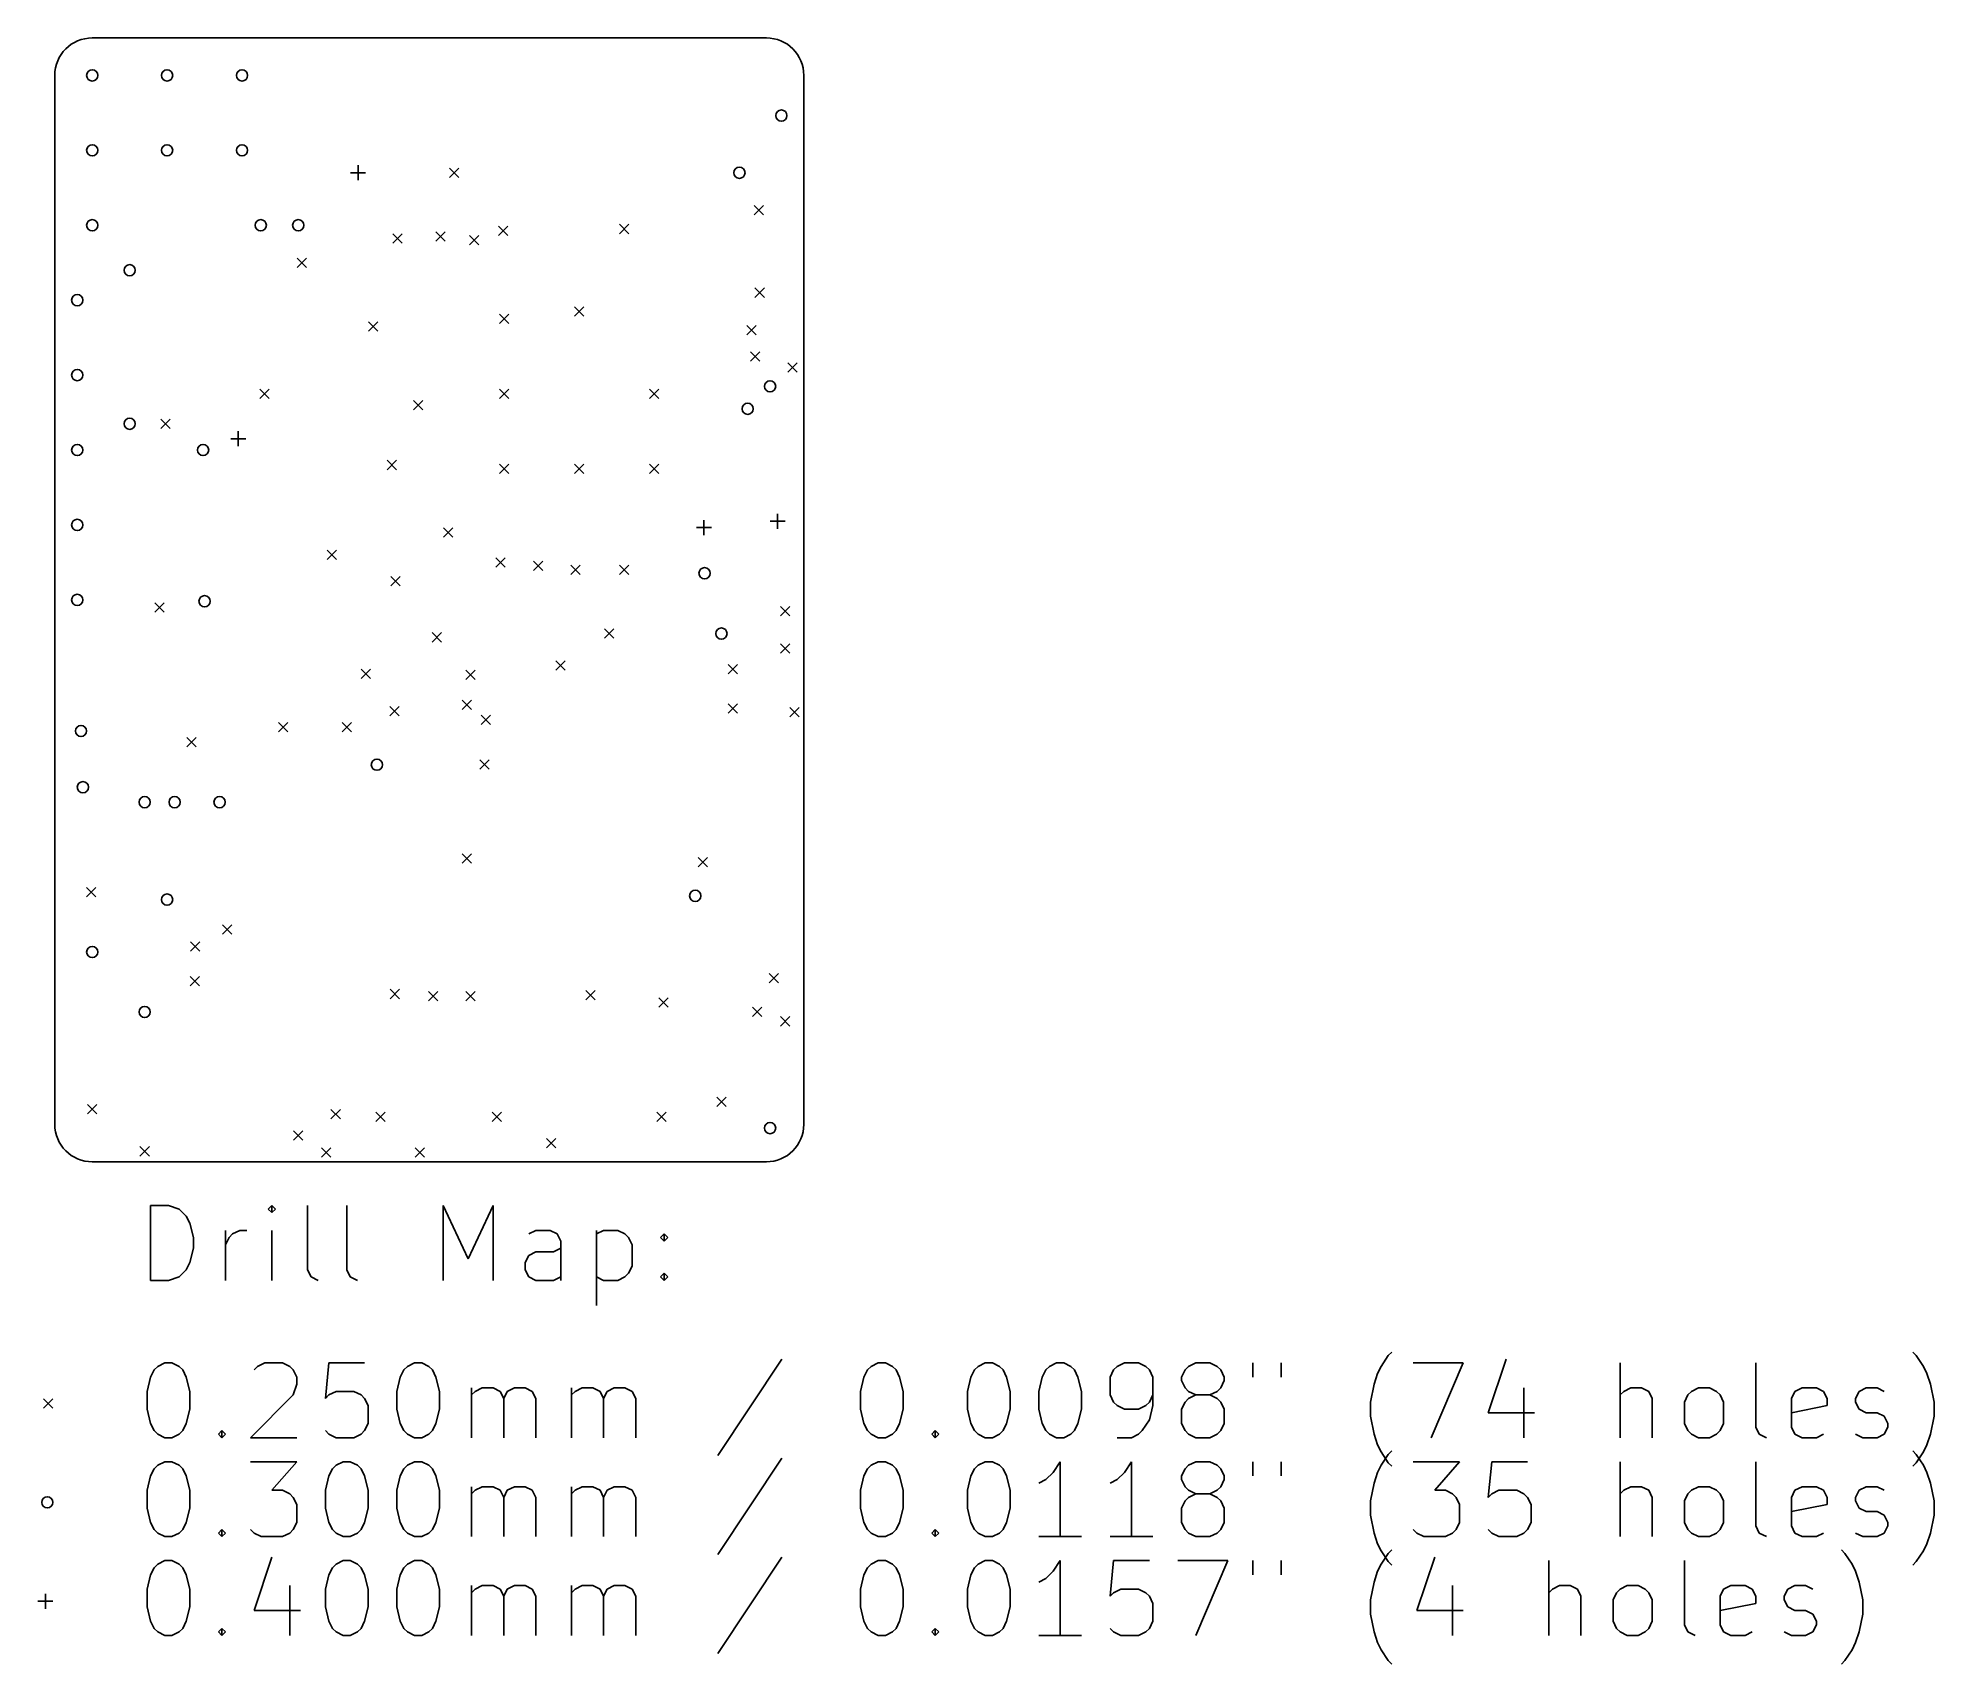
# Model space of a CAD drawing. Extents: x 179.5 to 230.2, y -93.4 to -50.
import ezdxf

# ---------------------------------------------------------------- set-up
doc = ezdxf.new("R2010")
doc.units = 0
doc.layers.add('BLACK', color=7, linetype='CONTINUOUS')

msp = doc.modelspace()

# ---------------------------------------------------------------- linework, layer by layer
at = {"layer": 'BLACK', "linetype": 'CONTINUOUS'}
for p, q in [((199, -50), (181, -50)), ((180, -51), (180, -79)), ((200, -79), (200, -51)), ((187.9, -53.6), (188.3, -53.6)), ((188.1, -53.4), (188.1, -53.8)), ((190.535, -53.475), (190.785, -53.725)), ((190.785, -53.475), (190.535, -53.725)), ((198.675, -54.475), (198.925, -54.725)), ((198.925, -54.475), (198.675, -54.725)), ((190.175, -55.175), (190.425, -55.425)), ((190.425, -55.175), (190.175, -55.425)), ((191.849992, -55.02267), (192.099992, -55.27267)), ((192.099992, -55.02267), (191.849992, -55.27267)), ((195.075, -54.975), (195.325, -55.225)), ((195.325, -54.975), (195.075, -55.225)), ((189.025, -55.225), (189.275, -55.475)), ((189.275, -55.225), (189.025, -55.475)), ((191.075, -55.275), (191.325, -55.525)), ((191.325, -55.275), (191.075, -55.525)), ((186.475, -55.875), (186.725, -56.125)), ((186.725, -55.875), (186.475, -56.125)), ((198.695, -56.675), (198.945, -56.925)), ((198.945, -56.675), (198.695, -56.925)), ((193.875, -57.175), (194.125, -57.425)), ((194.125, -57.175), (193.875, -57.425)), ((188.375, -57.575), (188.625, -57.825)), ((188.625, -57.575), (188.375, -57.825)), ((191.875, -57.375), (192.125, -57.625)), ((192.125, -57.375), (191.875, -57.625)), ((198.475, -57.675), (198.725, -57.925)), ((198.725, -57.675), (198.475, -57.925)), ((198.575, -58.375), (198.825, -58.625)), ((198.825, -58.375), (198.575, -58.625)), ((199.575, -58.675), (199.825, -58.925)), ((199.825, -58.675), (199.575, -58.925)), ((185.475, -59.375), (185.725, -59.625)), ((185.725, -59.375), (185.475, -59.625)), ((189.575, -59.675), (189.825, -59.925)), ((189.825, -59.675), (189.575, -59.925)), ((191.875, -59.375), (192.125, -59.625)), ((192.125, -59.375), (191.875, -59.625)), ((195.875, -59.375), (196.125, -59.625)), ((196.125, -59.375), (195.875, -59.625)), ((182.835, -60.175), (183.085, -60.425)), ((183.085, -60.175), (182.835, -60.425)), ((184.7, -60.7), (185.1, -60.7)), ((184.9, -60.5), (184.9, -60.9)), ((188.875, -61.275), (189.125, -61.525)), ((189.125, -61.275), (188.875, -61.525)), ((191.875, -61.375), (192.125, -61.625)), ((192.125, -61.375), (191.875, -61.625)), ((193.875, -61.375), (194.125, -61.625)), ((194.125, -61.375), (193.875, -61.625)), ((195.875, -61.375), (196.125, -61.625)), ((196.125, -61.375), (195.875, -61.625)), ((199.3, -62.7), (199.3, -63.1)), ((190.375, -63.075), (190.625, -63.325)), ((190.625, -63.075), (190.375, -63.325)), ((197.131041, -63.068959), (197.531041, -63.068959)), ((197.331041, -62.868959), (197.331041, -63.268959)), ((199.1, -62.9), (199.5, -62.9)), ((187.275, -63.675), (187.525, -63.925)), ((187.525, -63.675), (187.275, -63.925)), ((191.775, -63.875), (192.025, -64.125)), ((192.025, -63.875), (191.775, -64.125)), ((192.781587, -63.968413), (193.031587, -64.218413)), ((193.031587, -63.968413), (192.781587, -64.218413)), ((193.775, -64.075), (194.025, -64.325)), ((194.025, -64.075), (193.775, -64.325)), ((195.075, -64.075), (195.325, -64.325)), ((195.325, -64.075), (195.075, -64.325)), ((188.975, -64.375), (189.225, -64.625)), ((189.225, -64.375), (188.975, -64.625)), ((182.675, -65.075), (182.925, -65.325)), ((182.925, -65.075), (182.675, -65.325)), ((199.375, -65.175), (199.625, -65.425)), ((199.625, -65.175), (199.375, -65.425)), ((194.675, -65.775), (194.925, -66.025)), ((194.925, -65.775), (194.675, -66.025)), ((190.075, -65.875), (190.325, -66.125)), ((190.325, -65.875), (190.075, -66.125)), ((199.375, -66.175), (199.625, -66.425)), ((199.625, -66.175), (199.375, -66.425)), ((193.376316, -66.625), (193.626316, -66.875)), ((193.626316, -66.625), (193.376316, -66.875)), ((197.975, -66.725), (198.225, -66.975)), ((198.225, -66.725), (197.975, -66.975)), ((188.176409, -66.851409), (188.426409, -67.101409)), ((188.426409, -66.851409), (188.176409, -67.101409)), ((190.975, -66.875), (191.225, -67.125)), ((191.225, -66.875), (190.975, -67.125)), ((190.875, -67.675), (191.125, -67.925)), ((191.125, -67.675), (190.875, -67.925)), ((197.975, -67.775), (198.225, -68.025)), ((198.225, -67.775), (197.975, -68.025)), ((185.975, -68.275), (186.225, -68.525)), ((186.225, -68.275), (185.975, -68.525)), ((187.675, -68.275), (187.925, -68.525)), ((187.925, -68.275), (187.675, -68.525)), ((188.942678, -67.842678), (189.192678, -68.092678)), ((189.192678, -67.842678), (188.942678, -68.092678)), ((191.382567, -68.081053), (191.632567, -68.331053)), ((191.632567, -68.081053), (191.382567, -68.331053)), ((199.625, -67.875), (199.875, -68.125)), ((199.875, -67.875), (199.625, -68.125)), ((183.525, -68.675), (183.775, -68.925)), ((183.775, -68.675), (183.525, -68.925)), ((191.35, -69.27276), (191.6, -69.52276)), ((191.6, -69.27276), (191.35, -69.52276)), ((190.875, -71.775), (191.125, -72.025)), ((191.125, -71.775), (190.875, -72.025)), ((197.175, -71.875), (197.425, -72.125)), ((197.425, -71.875), (197.175, -72.125)), ((180.85, -72.675), (181.1, -72.925)), ((181.1, -72.675), (180.85, -72.925)), ((184.475, -73.675), (184.725, -73.925)), ((184.725, -73.675), (184.475, -73.925)), ((183.625, -74.125), (183.875, -74.375)), ((183.875, -74.125), (183.625, -74.375)), ((183.615793, -75.052619), (183.865793, -75.302619)), ((183.865793, -75.052619), (183.615793, -75.302619)), ((188.954841, -75.395159), (189.204841, -75.645159)), ((189.204841, -75.395159), (188.954841, -75.645159)), ((194.175, -75.425), (194.425, -75.675)), ((194.425, -75.425), (194.175, -75.675)), ((199.075, -74.975), (199.325, -75.225)), ((199.325, -74.975), (199.075, -75.225)), ((189.976511, -75.450826), (190.226511, -75.700826)), ((190.226511, -75.450826), (189.976511, -75.700826)), ((190.974724, -75.450719), (191.224724, -75.700719)), ((191.224724, -75.450719), (190.974724, -75.700719)), ((196.125, -75.625), (196.375, -75.875)), ((196.375, -75.625), (196.125, -75.875)), ((198.625, -75.875), (198.875, -76.125)), ((198.875, -75.875), (198.625, -76.125)), ((199.375, -76.125), (199.625, -76.375)), ((199.625, -76.125), (199.375, -76.375)), ((197.675, -78.275), (197.925, -78.525)), ((197.925, -78.275), (197.675, -78.525)), ((180.875, -78.472151), (181.125, -78.722151)), ((181.125, -78.472151), (180.875, -78.722151)), ((187.375, -78.600002), (187.625, -78.850002)), ((187.625, -78.600002), (187.375, -78.850002)), ((188.575, -78.675), (188.825, -78.925)), ((188.825, -78.675), (188.575, -78.925)), ((191.675, -78.675), (191.925, -78.925)), ((191.925, -78.675), (191.675, -78.925)), ((196.075, -78.675), (196.325, -78.925)), ((196.325, -78.675), (196.075, -78.925)), ((186.375, -79.175), (186.625, -79.425)), ((186.625, -79.175), (186.375, -79.425)), ((193.125, -79.375), (193.375, -79.625)), ((193.375, -79.375), (193.125, -79.625)), ((182.275, -79.595108), (182.525, -79.845108)), ((182.525, -79.595108), (182.275, -79.845108)), ((187.125, -79.625), (187.375, -79.875)), ((187.375, -79.625), (187.125, -79.875)), ((189.625, -79.625), (189.875, -79.875)), ((189.875, -79.625), (189.625, -79.875)), ((181, -80), (199, -80)), ((182.557768, -83.164838), (182.557768, -81.164838)), ((182.557768, -81.164838), (183.033958, -81.164838)), ((183.033958, -81.164838), (183.319673, -81.260076)), ((183.319673, -81.260076), (183.510149, -81.450552)), ((183.510149, -81.450552), (183.605387, -81.641028)), ((185.795863, -81.164838), (185.700625, -81.260076)), ((185.700625, -81.260076), (185.795863, -81.355314)), ((185.891101, -81.260076), (185.795863, -81.164838)), ((185.795863, -81.164838), (185.795863, -81.355314)), ((185.795863, -81.355314), (185.891101, -81.260076)), ((186.748244, -82.879123), (186.748244, -81.164838)), ((187.795863, -82.879123), (187.795863, -81.164838)), ((190.367292, -83.164838), (190.367292, -81.164838)), ((190.367292, -81.164838), (191.033959, -82.593409)), ((191.033959, -82.593409), (191.700625, -81.164838)), ((191.700625, -81.164838), (191.700625, -83.164838)), ((183.605387, -81.641028), (183.700625, -82.02198)), ((184.557768, -83.164838), (184.557768, -81.831504)), ((184.653006, -82.02198), (184.748244, -81.926742)), ((184.748244, -81.926742), (184.93872, -81.831504)), ((184.93872, -81.831504), (185.129197, -81.831504)), ((185.795863, -83.164838), (185.795863, -81.831504)), ((192.843482, -81.831504), (192.653006, -81.926742)), ((193.224435, -81.831504), (192.843482, -81.831504)), ((193.414911, -81.926742), (193.224435, -81.831504)), ((193.510149, -82.117219), (193.414911, -81.926742)), ((194.46253, -81.831504), (194.46253, -83.831504)), ((194.46253, -81.926742), (194.653006, -81.831504)), ((194.653006, -81.831504), (195.033959, -81.831504)), ((195.033959, -81.831504), (195.224435, -81.926742)), ((195.224435, -81.926742), (195.319673, -82.02198)), ((196.176816, -82.02198), (196.272054, -81.926742)), ((196.272054, -81.926742), (196.367292, -82.02198)), ((196.272054, -81.926742), (196.272054, -82.117219)), ((183.700625, -82.307695), (183.605387, -82.688647)), ((183.700625, -82.02198), (183.700625, -82.307695)), ((184.557768, -82.212457), (184.653006, -82.02198)), ((192.557768, -82.688647), (192.653006, -82.498171)), ((192.653006, -82.498171), (192.843482, -82.402933)), ((192.843482, -82.402933), (193.319673, -82.402933)), ((193.319673, -82.402933), (193.510149, -82.307695)), ((193.510149, -83.164838), (193.510149, -82.117219)), ((195.319673, -82.02198), (195.414911, -82.212457)), ((195.414911, -82.212457), (195.414911, -82.783885)), ((196.272054, -82.117219), (196.176816, -82.02198)), ((196.367292, -82.02198), (196.272054, -82.117219)), ((183.510149, -82.879123), (183.319673, -83.0696)), ((183.605387, -82.688647), (183.510149, -82.879123)), ((186.843482, -83.0696), (186.748244, -82.879123)), ((187.891101, -83.0696), (187.795863, -82.879123)), ((192.557768, -82.879123), (192.557768, -82.688647)), ((192.653006, -83.0696), (192.557768, -82.879123)), ((195.319673, -82.974361), (195.224435, -83.0696)), ((195.414911, -82.783885), (195.319673, -82.974361)), ((196.176816, -83.0696), (196.272054, -82.974361)), ((196.272054, -82.974361), (196.367292, -83.0696)), ((196.272054, -82.974361), (196.272054, -83.164838)), ((183.033958, -83.164838), (182.557768, -83.164838)), ((183.319673, -83.0696), (183.033958, -83.164838)), ((187.033958, -83.164838), (186.843482, -83.0696)), ((188.081577, -83.164838), (187.891101, -83.0696)), ((192.843482, -83.164838), (192.653006, -83.0696)), ((193.319673, -83.164838), (192.843482, -83.164838)), ((193.510149, -83.0696), (193.319673, -83.164838)), ((194.653006, -83.164838), (194.46253, -83.0696)), ((195.033959, -83.164838), (194.653006, -83.164838)), ((195.224435, -83.0696), (195.033959, -83.164838)), ((196.272054, -83.164838), (196.176816, -83.0696)), ((196.367292, -83.0696), (196.272054, -83.164838)), ((182.557768, -85.74579), (182.653006, -85.555314)), ((182.653006, -85.555314), (182.748244, -85.460076)), ((182.748244, -85.460076), (182.93872, -85.364838)), ((182.93872, -85.364838), (183.129197, -85.364838)), ((183.129197, -85.364838), (183.319673, -85.460076)), ((183.319673, -85.460076), (183.414911, -85.555314)), ((183.414911, -85.555314), (183.510149, -85.74579)), ((185.319673, -85.555314), (185.414911, -85.460076)), ((185.414911, -85.460076), (185.605387, -85.364838)), ((185.605387, -85.364838), (186.081578, -85.364838)), ((186.081578, -85.364838), (186.272054, -85.460076)), ((186.272054, -85.460076), (186.367292, -85.555314)), ((186.367292, -85.555314), (186.46253, -85.74579)), ((187.319673, -85.364838), (187.224435, -86.317219)), ((188.272054, -85.364838), (187.319673, -85.364838)), ((189.224435, -85.74579), (189.319673, -85.555314)), ((189.319673, -85.555314), (189.414911, -85.460076)), ((189.414911, -85.460076), (189.605387, -85.364838)), ((189.605387, -85.364838), (189.795864, -85.364838)), ((189.795864, -85.364838), (189.98634, -85.460076)), ((189.98634, -85.460076), (190.081578, -85.555314)), ((190.081578, -85.555314), (190.176816, -85.74579)), ((199.414912, -85.2696), (197.700627, -87.841028)), ((201.605389, -85.74579), (201.700627, -85.555314)), ((201.700627, -85.555314), (201.795865, -85.460076)), ((201.795865, -85.460076), (201.986341, -85.364838)), ((201.986341, -85.364838), (202.176818, -85.364838)), ((202.176818, -85.364838), (202.367294, -85.460076)), ((202.367294, -85.460076), (202.462532, -85.555314)), ((202.462532, -85.555314), (202.55777, -85.74579)), ((204.462532, -85.74579), (204.55777, -85.555314)), ((204.55777, -85.555314), (204.653008, -85.460076)), ((204.653008, -85.460076), (204.843484, -85.364838)), ((204.843484, -85.364838), (205.033961, -85.364838)), ((205.033961, -85.364838), (205.224437, -85.460076)), ((205.224437, -85.460076), (205.319675, -85.555314)), ((205.319675, -85.555314), (205.414913, -85.74579)), ((206.367294, -85.74579), (206.462532, -85.555314)), ((206.462532, -85.555314), (206.55777, -85.460076)), ((206.55777, -85.460076), (206.748246, -85.364838)), ((206.748246, -85.364838), (206.938723, -85.364838)), ((206.938723, -85.364838), (207.129199, -85.460076)), ((207.129199, -85.460076), (207.224437, -85.555314)), ((207.224437, -85.555314), (207.319675, -85.74579)), ((208.272056, -85.555314), (208.176818, -85.74579)), ((208.367294, -85.460076), (208.272056, -85.555314)), ((208.55777, -85.364838), (208.367294, -85.460076)), ((208.938723, -85.364838), (208.55777, -85.364838)), ((209.129199, -85.460076), (208.938723, -85.364838)), ((209.224437, -85.555314), (209.129199, -85.460076)), ((209.319675, -85.74579), (209.224437, -85.555314)), ((210.08158, -85.74579), (210.176818, -85.555314)), ((210.176818, -85.555314), (210.272056, -85.460076)), ((210.272056, -85.460076), (210.462532, -85.364838)), ((210.462532, -85.364838), (210.843485, -85.364838)), ((210.843485, -85.364838), (211.033961, -85.460076)), ((211.033961, -85.460076), (211.129199, -85.555314)), ((211.129199, -85.555314), (211.224437, -85.74579)), ((211.986342, -85.364838), (211.986342, -85.74579)), ((212.748247, -85.364838), (212.748247, -85.74579)), ((215.319676, -85.650552), (215.414914, -85.460076)), ((215.414914, -85.460076), (215.60539, -85.174361)), ((215.60539, -85.174361), (215.700629, -85.079123)), ((216.272057, -85.364838), (217.60539, -85.364838)), ((217.60539, -85.364838), (216.748247, -87.364838)), ((218.748247, -85.2696), (218.272057, -86.698171)), ((221.795867, -87.364838), (221.795867, -85.364838)), ((225.414915, -87.079123), (225.414915, -85.364838)), ((229.70063, -85.174361), (229.605392, -85.079123)), ((229.891106, -85.460076), (229.70063, -85.174361)), ((229.986344, -85.650552), (229.891106, -85.460076)), ((182.46253, -86.126742), (182.557768, -85.74579)), ((183.510149, -85.74579), (183.605387, -86.126742)), ((186.46253, -85.936266), (186.367292, -86.22198)), ((186.46253, -85.74579), (186.46253, -85.936266)), ((189.129197, -86.126742), (189.224435, -85.74579)), ((190.176816, -85.74579), (190.272054, -86.126742)), ((191.129197, -87.364838), (191.129197, -86.031504)), ((191.224435, -86.126742), (191.414911, -86.031504)), ((191.414911, -86.031504), (191.700626, -86.031504)), ((191.700626, -86.031504), (191.891102, -86.126742)), ((192.081578, -86.126742), (192.272054, -86.031504)), ((192.272054, -86.031504), (192.557768, -86.031504)), ((192.557768, -86.031504), (192.748245, -86.126742)), ((193.795864, -87.364838), (193.795864, -86.031504)), ((193.891102, -86.126742), (194.081578, -86.031504)), ((194.081578, -86.031504), (194.367293, -86.031504)), ((194.367293, -86.031504), (194.557769, -86.126742)), ((194.748245, -86.126742), (194.938721, -86.031504)), ((194.938721, -86.031504), (195.224435, -86.031504)), ((195.224435, -86.031504), (195.414912, -86.126742)), ((201.510151, -86.126742), (201.605389, -85.74579)), ((202.55777, -85.74579), (202.653008, -86.126742)), ((204.367294, -86.126742), (204.462532, -85.74579)), ((205.414913, -85.74579), (205.510151, -86.126742)), ((206.272056, -86.126742), (206.367294, -85.74579)), ((207.319675, -85.74579), (207.414913, -86.126742)), ((208.176818, -85.74579), (208.176818, -86.22198)), ((209.319675, -86.507695), (209.319675, -85.74579)), ((210.08158, -85.841028), (210.08158, -85.74579)), ((210.176818, -86.031504), (210.08158, -85.841028)), ((210.272056, -86.126742), (210.176818, -86.031504)), ((211.129199, -86.031504), (211.033961, -86.126742)), ((211.224437, -85.841028), (211.129199, -86.031504)), ((211.224437, -85.74579), (211.224437, -85.841028)), ((215.1292, -86.412457), (215.224438, -85.936266)), ((215.224438, -85.936266), (215.319676, -85.650552)), ((219.224438, -86.031504), (219.224438, -87.364838)), ((222.081581, -86.031504), (221.891105, -86.126742)), ((222.367296, -86.031504), (222.081581, -86.031504)), ((222.557772, -86.126742), (222.367296, -86.031504)), ((223.700629, -86.126742), (223.891105, -86.031504)), ((223.891105, -86.031504), (224.17682, -86.031504)), ((224.17682, -86.031504), (224.367296, -86.126742)), ((226.462534, -86.126742), (226.65301, -86.031504)), ((226.65301, -86.031504), (227.033963, -86.031504)), ((227.033963, -86.031504), (227.224439, -86.126742)), ((228.17682, -86.126742), (228.367296, -86.031504)), ((228.367296, -86.031504), (228.65301, -86.031504)), ((228.65301, -86.031504), (228.843487, -86.126742)), ((230.081582, -85.936266), (229.986344, -85.650552)), ((230.17682, -86.412457), (230.081582, -85.936266)), ((179.7, -86.325), (179.95, -86.575)), ((179.95, -86.325), (179.7, -86.575)), ((182.46253, -86.602933), (182.46253, -86.126742)), ((183.605387, -86.126742), (183.605387, -86.602933)), ((186.367292, -86.22198), (185.224435, -87.364838)), ((187.224435, -86.317219), (187.319673, -86.22198)), ((187.319673, -86.22198), (187.510149, -86.126742)), ((187.510149, -86.126742), (187.98634, -86.126742)), ((187.98634, -86.126742), (188.176816, -86.22198)), ((188.176816, -86.22198), (188.272054, -86.317219)), ((188.272054, -86.317219), (188.367292, -86.507695)), ((188.367292, -86.507695), (188.367292, -86.983885)), ((189.129197, -86.602933), (189.129197, -86.126742)), ((190.272054, -86.126742), (190.272054, -86.602933)), ((191.129197, -86.22198), (191.224435, -86.126742)), ((191.891102, -86.126742), (191.98634, -86.317219)), ((191.98634, -86.317219), (192.081578, -86.126742)), ((191.98634, -86.317219), (191.98634, -87.364838)), ((192.748245, -86.126742), (192.843483, -86.317219)), ((192.843483, -86.317219), (192.843483, -87.364838)), ((193.795864, -86.22198), (193.891102, -86.126742)), ((194.557769, -86.126742), (194.653007, -86.317219)), ((194.653007, -86.317219), (194.748245, -86.126742)), ((194.653007, -86.317219), (194.653007, -87.364838)), ((195.414912, -86.126742), (195.51015, -86.317219)), ((195.51015, -86.317219), (195.51015, -87.364838)), ((201.510151, -86.602933), (201.510151, -86.126742)), ((202.653008, -86.126742), (202.653008, -86.602933)), ((204.367294, -86.602933), (204.367294, -86.126742)), ((205.510151, -86.126742), (205.510151, -86.602933)), ((206.272056, -86.602933), (206.272056, -86.126742)), ((207.414913, -86.126742), (207.414913, -86.602933)), ((208.176818, -86.22198), (208.272056, -86.412457)), ((208.272056, -86.412457), (208.367294, -86.507695)), ((208.367294, -86.507695), (208.55777, -86.602933)), ((208.938723, -86.602933), (209.129199, -86.507695)), ((209.129199, -86.507695), (209.224437, -86.412457)), ((209.224437, -86.412457), (209.319675, -86.22198)), ((209.224437, -86.888647), (209.319675, -86.507695)), ((210.176818, -86.412457), (210.08158, -86.602933)), ((210.272056, -86.317219), (210.176818, -86.412457)), ((210.462532, -86.22198), (210.272056, -86.126742)), ((210.462532, -86.22198), (210.272056, -86.317219)), ((210.843485, -86.22198), (210.462532, -86.22198)), ((211.033961, -86.126742), (210.843485, -86.22198)), ((211.033961, -86.317219), (210.843485, -86.22198)), ((211.129199, -86.412457), (211.033961, -86.317219)), ((211.224437, -86.602933), (211.129199, -86.412457)), ((215.1292, -86.793409), (215.1292, -86.412457)), ((221.891105, -86.126742), (221.795867, -86.22198)), ((222.65301, -86.317219), (222.557772, -86.126742)), ((222.65301, -87.364838), (222.65301, -86.317219)), ((223.510153, -86.412457), (223.605391, -86.22198)), ((223.510153, -86.983885), (223.510153, -86.412457)), ((223.605391, -86.22198), (223.700629, -86.126742)), ((224.367296, -86.126742), (224.462534, -86.22198)), ((224.462534, -86.22198), (224.557772, -86.412457)), ((224.557772, -86.412457), (224.557772, -86.983885)), ((226.367296, -86.317219), (226.462534, -86.126742)), ((226.367296, -87.079123), (226.367296, -86.317219)), ((227.319677, -86.507695), (226.367296, -86.698171)), ((227.224439, -86.126742), (227.319677, -86.317219)), ((227.319677, -86.317219), (227.319677, -86.507695)), ((228.081582, -86.317219), (228.17682, -86.126742)), ((228.081582, -86.412457), (228.081582, -86.317219)), ((228.17682, -86.602933), (228.081582, -86.412457)), ((230.17682, -86.793409), (230.17682, -86.412457)), ((182.557768, -86.983885), (182.46253, -86.602933)), ((182.653006, -87.174361), (182.557768, -86.983885)), ((183.510149, -86.983885), (183.414911, -87.174361)), ((183.605387, -86.602933), (183.510149, -86.983885)), ((188.367292, -86.983885), (188.272054, -87.174361)), ((189.224435, -86.983885), (189.129197, -86.602933)), ((189.319673, -87.174361), (189.224435, -86.983885)), ((190.176816, -86.983885), (190.081578, -87.174361)), ((190.272054, -86.602933), (190.176816, -86.983885)), ((201.605389, -86.983885), (201.510151, -86.602933)), ((201.700627, -87.174361), (201.605389, -86.983885)), ((202.55777, -86.983885), (202.462532, -87.174361)), ((202.653008, -86.602933), (202.55777, -86.983885)), ((204.462532, -86.983885), (204.367294, -86.602933)), ((204.55777, -87.174361), (204.462532, -86.983885)), ((205.414913, -86.983885), (205.319675, -87.174361)), ((205.510151, -86.602933), (205.414913, -86.983885)), ((206.367294, -86.983885), (206.272056, -86.602933)), ((206.462532, -87.174361), (206.367294, -86.983885)), ((207.319675, -86.983885), (207.224437, -87.174361)), ((207.414913, -86.602933), (207.319675, -86.983885)), ((208.55777, -86.602933), (208.938723, -86.602933)), ((209.033961, -87.174361), (209.224437, -86.888647)), ((210.08158, -86.602933), (210.08158, -86.983885)), ((210.08158, -86.983885), (210.176818, -87.174361)), ((211.129199, -87.174361), (211.224437, -86.983885)), ((211.224437, -86.983885), (211.224437, -86.602933)), ((215.224438, -87.2696), (215.1292, -86.793409)), ((218.272057, -86.698171), (219.510152, -86.698171)), ((223.605391, -87.174361), (223.510153, -86.983885)), ((224.557772, -86.983885), (224.462534, -87.174361)), ((228.367296, -86.698171), (228.17682, -86.602933)), ((228.65301, -86.698171), (228.367296, -86.698171)), ((228.843487, -86.793409), (228.65301, -86.698171)), ((228.938725, -86.983885), (228.843487, -86.793409)), ((228.938725, -87.079123), (228.938725, -86.983885)), ((230.081582, -87.2696), (230.17682, -86.793409)), ((182.748244, -87.2696), (182.653006, -87.174361)), ((182.93872, -87.364838), (182.748244, -87.2696)), ((183.129197, -87.364838), (182.93872, -87.364838)), ((183.319673, -87.2696), (183.129197, -87.364838)), ((183.414911, -87.174361), (183.319673, -87.2696)), ((184.367292, -87.2696), (184.46253, -87.174361)), ((184.46253, -87.364838), (184.367292, -87.2696)), ((184.46253, -87.174361), (184.557768, -87.2696)), ((184.46253, -87.174361), (184.46253, -87.364838)), ((184.557768, -87.2696), (184.46253, -87.364838)), ((185.224435, -87.364838), (186.46253, -87.364838)), ((187.319673, -87.2696), (187.224435, -87.174361)), ((187.510149, -87.364838), (187.319673, -87.2696)), ((187.98634, -87.364838), (187.510149, -87.364838)), ((188.176816, -87.2696), (187.98634, -87.364838)), ((188.272054, -87.174361), (188.176816, -87.2696)), ((189.414911, -87.2696), (189.319673, -87.174361)), ((189.605387, -87.364838), (189.414911, -87.2696)), ((189.795864, -87.364838), (189.605387, -87.364838)), ((189.98634, -87.2696), (189.795864, -87.364838)), ((190.081578, -87.174361), (189.98634, -87.2696)), ((201.795865, -87.2696), (201.700627, -87.174361)), ((201.986341, -87.364838), (201.795865, -87.2696)), ((202.176818, -87.364838), (201.986341, -87.364838)), ((202.367294, -87.2696), (202.176818, -87.364838)), ((202.462532, -87.174361), (202.367294, -87.2696)), ((203.414913, -87.2696), (203.510151, -87.174361)), ((203.510151, -87.364838), (203.414913, -87.2696)), ((203.510151, -87.174361), (203.605389, -87.2696)), ((203.510151, -87.174361), (203.510151, -87.364838)), ((203.605389, -87.2696), (203.510151, -87.364838)), ((204.653008, -87.2696), (204.55777, -87.174361)), ((204.843484, -87.364838), (204.653008, -87.2696)), ((205.033961, -87.364838), (204.843484, -87.364838)), ((205.224437, -87.2696), (205.033961, -87.364838)), ((205.319675, -87.174361), (205.224437, -87.2696)), ((206.55777, -87.2696), (206.462532, -87.174361)), ((206.748246, -87.364838), (206.55777, -87.2696)), ((206.938723, -87.364838), (206.748246, -87.364838)), ((207.129199, -87.2696), (206.938723, -87.364838)), ((207.224437, -87.174361), (207.129199, -87.2696)), ((208.367294, -87.364838), (208.748246, -87.364838)), ((208.748246, -87.364838), (208.938723, -87.2696)), ((208.938723, -87.2696), (209.033961, -87.174361)), ((210.176818, -87.174361), (210.272056, -87.2696)), ((210.272056, -87.2696), (210.462532, -87.364838)), ((210.462532, -87.364838), (210.843485, -87.364838)), ((210.843485, -87.364838), (211.033961, -87.2696)), ((211.033961, -87.2696), (211.129199, -87.174361)), ((215.319676, -87.555314), (215.224438, -87.2696)), ((215.414914, -87.74579), (215.319676, -87.555314)), ((223.700629, -87.2696), (223.605391, -87.174361)), ((223.891105, -87.364838), (223.700629, -87.2696)), ((224.17682, -87.364838), (223.891105, -87.364838)), ((224.367296, -87.2696), (224.17682, -87.364838)), ((224.462534, -87.174361), (224.367296, -87.2696)), ((225.510153, -87.2696), (225.414915, -87.079123)), ((225.700629, -87.364838), (225.510153, -87.2696)), ((226.462534, -87.2696), (226.367296, -87.079123)), ((226.65301, -87.364838), (226.462534, -87.2696)), ((227.033963, -87.364838), (226.65301, -87.364838)), ((227.224439, -87.2696), (227.033963, -87.364838)), ((228.081582, -87.2696), (228.272058, -87.364838)), ((228.272058, -87.364838), (228.65301, -87.364838)), ((228.65301, -87.364838), (228.843487, -87.2696)), ((228.843487, -87.2696), (228.938725, -87.079123)), ((229.891106, -87.74579), (229.986344, -87.555314)), ((229.986344, -87.555314), (230.081582, -87.2696)), ((182.748244, -88.100076), (182.93872, -88.004838)), ((182.93872, -88.004838), (183.129197, -88.004838)), ((183.129197, -88.004838), (183.319673, -88.100076)), ((185.224435, -88.004838), (186.46253, -88.004838)), ((186.46253, -88.004838), (185.795863, -88.766742)), ((187.510149, -88.100076), (187.700625, -88.004838)), ((187.700625, -88.004838), (187.891102, -88.004838)), ((187.891102, -88.004838), (188.081578, -88.100076)), ((189.414911, -88.100076), (189.605387, -88.004838)), ((189.605387, -88.004838), (189.795864, -88.004838)), ((189.795864, -88.004838), (189.98634, -88.100076)), ((199.414912, -87.9096), (197.700627, -90.481028)), ((201.795865, -88.100076), (201.986341, -88.004838)), ((201.986341, -88.004838), (202.176818, -88.004838)), ((202.176818, -88.004838), (202.367294, -88.100076)), ((204.653008, -88.100076), (204.843484, -88.004838)), ((204.843484, -88.004838), (205.033961, -88.004838)), ((205.033961, -88.004838), (205.224437, -88.100076)), ((206.843484, -88.004838), (206.653008, -88.290552)), ((206.843484, -90.004838), (206.843484, -88.004838)), ((208.748246, -88.004838), (208.55777, -88.290552)), ((208.748246, -90.004838), (208.748246, -88.004838)), ((210.272056, -88.100076), (210.462532, -88.004838)), ((210.462532, -88.004838), (210.843485, -88.004838)), ((210.843485, -88.004838), (211.033961, -88.100076)), ((211.986342, -88.004838), (211.986342, -88.38579)), ((212.748247, -88.004838), (212.748247, -88.38579)), ((215.60539, -88.031504), (215.414914, -87.74579)), ((215.414914, -88.100076), (215.60539, -87.814361)), ((215.60539, -87.814361), (215.700629, -87.719123)), ((215.700629, -88.126742), (215.60539, -88.031504)), ((216.272057, -88.004838), (217.510152, -88.004838)), ((217.510152, -88.004838), (216.843485, -88.766742)), ((218.367295, -88.004838), (218.272057, -88.957219)), ((219.319676, -88.004838), (218.367295, -88.004838)), ((221.795867, -90.004838), (221.795867, -88.004838)), ((225.414915, -89.719123), (225.414915, -88.004838)), ((229.70063, -87.814361), (229.605392, -87.719123)), ((229.605392, -88.126742), (229.70063, -88.031504)), ((229.70063, -88.031504), (229.891106, -87.74579)), ((229.891106, -88.100076), (229.70063, -87.814361)), ((182.46253, -88.766742), (182.557768, -88.38579)), ((182.557768, -88.38579), (182.653006, -88.195314)), ((182.653006, -88.195314), (182.748244, -88.100076)), ((183.319673, -88.100076), (183.414911, -88.195314)), ((183.414911, -88.195314), (183.510149, -88.38579)), ((183.510149, -88.38579), (183.605387, -88.766742)), ((187.224435, -88.766742), (187.319673, -88.38579)), ((187.319673, -88.38579), (187.414911, -88.195314)), ((187.414911, -88.195314), (187.510149, -88.100076)), ((188.081578, -88.100076), (188.176816, -88.195314)), ((188.176816, -88.195314), (188.272054, -88.38579)), ((188.272054, -88.38579), (188.367292, -88.766742)), ((189.129197, -88.766742), (189.224435, -88.38579)), ((189.224435, -88.38579), (189.319673, -88.195314)), ((189.319673, -88.195314), (189.414911, -88.100076)), ((189.98634, -88.100076), (190.081578, -88.195314)), ((190.081578, -88.195314), (190.176816, -88.38579)), ((190.176816, -88.38579), (190.272054, -88.766742)), ((201.510151, -88.766742), (201.605389, -88.38579)), ((201.605389, -88.38579), (201.700627, -88.195314)), ((201.700627, -88.195314), (201.795865, -88.100076)), ((202.367294, -88.100076), (202.462532, -88.195314)), ((202.462532, -88.195314), (202.55777, -88.38579)), ((202.55777, -88.38579), (202.653008, -88.766742)), ((204.367294, -88.766742), (204.462532, -88.38579)), ((204.462532, -88.38579), (204.55777, -88.195314)), ((204.55777, -88.195314), (204.653008, -88.100076)), ((205.224437, -88.100076), (205.319675, -88.195314)), ((205.319675, -88.195314), (205.414913, -88.38579)), ((205.414913, -88.38579), (205.510151, -88.766742)), ((206.462532, -88.481028), (206.272056, -88.576266)), ((206.653008, -88.290552), (206.462532, -88.481028)), ((208.367294, -88.481028), (208.176818, -88.576266)), ((208.55777, -88.290552), (208.367294, -88.481028)), ((210.08158, -88.38579), (210.176818, -88.195314)), ((210.08158, -88.481028), (210.08158, -88.38579)), ((210.176818, -88.671504), (210.08158, -88.481028)), ((210.176818, -88.195314), (210.272056, -88.100076)), ((211.033961, -88.100076), (211.129199, -88.195314)), ((211.129199, -88.195314), (211.224437, -88.38579)), ((211.224437, -88.481028), (211.129199, -88.671504)), ((211.224437, -88.38579), (211.224437, -88.481028)), ((215.1292, -89.052457), (215.224438, -88.576266)), ((215.224438, -88.576266), (215.319676, -88.290552)), ((215.319676, -88.290552), (215.414914, -88.100076)), ((229.986344, -88.290552), (229.891106, -88.100076)), ((230.081582, -88.576266), (229.986344, -88.290552)), ((230.17682, -89.052457), (230.081582, -88.576266)), ((182.46253, -89.242933), (182.46253, -88.766742)), ((183.605387, -88.766742), (183.605387, -89.242933)), ((185.795863, -88.766742), (186.081578, -88.766742)), ((186.081578, -88.766742), (186.272054, -88.86198)), ((186.272054, -88.86198), (186.367292, -88.957219)), ((186.367292, -88.957219), (186.46253, -89.147695)), ((187.224435, -89.242933), (187.224435, -88.766742)), ((188.367292, -88.766742), (188.367292, -89.242933)), ((189.129197, -89.242933), (189.129197, -88.766742)), ((190.272054, -88.766742), (190.272054, -89.242933)), ((191.129197, -90.004838), (191.129197, -88.671504)), ((191.129197, -88.86198), (191.224435, -88.766742)), ((191.224435, -88.766742), (191.414911, -88.671504)), ((191.414911, -88.671504), (191.700626, -88.671504)), ((191.700626, -88.671504), (191.891102, -88.766742)), ((191.891102, -88.766742), (191.98634, -88.957219)), ((191.98634, -88.957219), (192.081578, -88.766742)), ((191.98634, -88.957219), (191.98634, -90.004838)), ((192.081578, -88.766742), (192.272054, -88.671504)), ((192.272054, -88.671504), (192.557768, -88.671504)), ((192.557768, -88.671504), (192.748245, -88.766742)), ((192.748245, -88.766742), (192.843483, -88.957219)), ((192.843483, -88.957219), (192.843483, -90.004838)), ((193.795864, -90.004838), (193.795864, -88.671504)), ((193.795864, -88.86198), (193.891102, -88.766742)), ((193.891102, -88.766742), (194.081578, -88.671504)), ((194.081578, -88.671504), (194.367293, -88.671504)), ((194.367293, -88.671504), (194.557769, -88.766742)), ((194.557769, -88.766742), (194.653007, -88.957219)), ((194.653007, -88.957219), (194.748245, -88.766742)), ((194.653007, -88.957219), (194.653007, -90.004838)), ((194.748245, -88.766742), (194.938721, -88.671504)), ((194.938721, -88.671504), (195.224435, -88.671504)), ((195.224435, -88.671504), (195.414912, -88.766742)), ((195.414912, -88.766742), (195.51015, -88.957219)), ((195.51015, -88.957219), (195.51015, -90.004838)), ((201.510151, -89.242933), (201.510151, -88.766742)), ((202.653008, -88.766742), (202.653008, -89.242933)), ((204.367294, -89.242933), (204.367294, -88.766742)), ((205.510151, -88.766742), (205.510151, -89.242933)), ((210.176818, -89.052457), (210.08158, -89.242933)), ((210.272056, -88.766742), (210.176818, -88.671504)), ((210.272056, -88.957219), (210.176818, -89.052457)), ((210.462532, -88.86198), (210.272056, -88.766742)), ((210.462532, -88.86198), (210.272056, -88.957219)), ((210.843485, -88.86198), (210.462532, -88.86198)), ((211.033961, -88.766742), (210.843485, -88.86198)), ((211.033961, -88.957219), (210.843485, -88.86198)), ((211.129199, -88.671504), (211.033961, -88.766742)), ((211.129199, -89.052457), (211.033961, -88.957219)), ((211.224437, -89.242933), (211.129199, -89.052457)), ((215.1292, -89.433409), (215.1292, -89.052457)), ((216.843485, -88.766742), (217.1292, -88.766742)), ((217.1292, -88.766742), (217.319676, -88.86198)), ((217.319676, -88.86198), (217.414914, -88.957219)), ((217.414914, -88.957219), (217.510152, -89.147695)), ((218.272057, -88.957219), (218.367295, -88.86198)), ((218.367295, -88.86198), (218.557771, -88.766742)), ((218.557771, -88.766742), (219.033962, -88.766742)), ((219.033962, -88.766742), (219.224438, -88.86198)), ((219.224438, -88.86198), (219.319676, -88.957219)), ((219.319676, -88.957219), (219.414914, -89.147695)), ((221.891105, -88.766742), (221.795867, -88.86198)), ((222.081581, -88.671504), (221.891105, -88.766742)), ((222.367296, -88.671504), (222.081581, -88.671504)), ((222.557772, -88.766742), (222.367296, -88.671504)), ((222.65301, -88.957219), (222.557772, -88.766742)), ((222.65301, -90.004838), (222.65301, -88.957219)), ((223.510153, -89.052457), (223.605391, -88.86198)), ((223.510153, -89.623885), (223.510153, -89.052457)), ((223.605391, -88.86198), (223.700629, -88.766742)), ((223.700629, -88.766742), (223.891105, -88.671504)), ((223.891105, -88.671504), (224.17682, -88.671504)), ((224.17682, -88.671504), (224.367296, -88.766742)), ((224.367296, -88.766742), (224.462534, -88.86198)), ((224.462534, -88.86198), (224.557772, -89.052457)), ((224.557772, -89.052457), (224.557772, -89.623885)), ((226.367296, -88.957219), (226.462534, -88.766742)), ((226.367296, -89.719123), (226.367296, -88.957219)), ((226.462534, -88.766742), (226.65301, -88.671504)), ((226.65301, -88.671504), (227.033963, -88.671504)), ((227.033963, -88.671504), (227.224439, -88.766742)), ((227.224439, -88.766742), (227.319677, -88.957219)), ((227.319677, -88.957219), (227.319677, -89.147695)), ((228.081582, -88.957219), (228.17682, -88.766742)), ((228.081582, -89.052457), (228.081582, -88.957219)), ((228.17682, -89.242933), (228.081582, -89.052457)), ((228.17682, -88.766742), (228.367296, -88.671504)), ((228.367296, -88.671504), (228.65301, -88.671504)), ((228.65301, -88.671504), (228.843487, -88.766742)), ((230.17682, -89.433409), (230.17682, -89.052457)), ((182.557768, -89.623885), (182.46253, -89.242933)), ((183.605387, -89.242933), (183.510149, -89.623885)), ((186.46253, -89.147695), (186.46253, -89.623885)), ((187.319673, -89.623885), (187.224435, -89.242933)), ((188.367292, -89.242933), (188.272054, -89.623885)), ((189.224435, -89.623885), (189.129197, -89.242933)), ((190.272054, -89.242933), (190.176816, -89.623885)), ((201.605389, -89.623885), (201.510151, -89.242933)), ((202.653008, -89.242933), (202.55777, -89.623885)), ((204.462532, -89.623885), (204.367294, -89.242933)), ((205.510151, -89.242933), (205.414913, -89.623885)), ((210.08158, -89.242933), (210.08158, -89.623885)), ((211.224437, -89.623885), (211.224437, -89.242933)), ((215.224438, -89.9096), (215.1292, -89.433409)), ((217.510152, -89.147695), (217.510152, -89.623885)), ((219.414914, -89.147695), (219.414914, -89.623885)), ((227.319677, -89.147695), (226.367296, -89.338171)), ((228.367296, -89.338171), (228.17682, -89.242933)), ((228.65301, -89.338171), (228.367296, -89.338171)), ((228.843487, -89.433409), (228.65301, -89.338171)), ((228.938725, -89.623885), (228.843487, -89.433409)), ((230.081582, -89.9096), (230.17682, -89.433409)), ((182.653006, -89.814361), (182.557768, -89.623885)), ((182.748244, -89.9096), (182.653006, -89.814361)), ((182.93872, -90.004838), (182.748244, -89.9096)), ((183.129197, -90.004838), (182.93872, -90.004838)), ((183.319673, -89.9096), (183.129197, -90.004838)), ((183.414911, -89.814361), (183.319673, -89.9096)), ((183.510149, -89.623885), (183.414911, -89.814361)), ((184.367292, -89.9096), (184.46253, -89.814361)), ((184.46253, -90.004838), (184.367292, -89.9096)), ((184.46253, -89.814361), (184.557768, -89.9096)), ((184.46253, -89.814361), (184.46253, -90.004838)), ((184.557768, -89.9096), (184.46253, -90.004838)), ((185.319673, -89.9096), (185.224435, -89.814361)), ((185.510149, -90.004838), (185.319673, -89.9096)), ((186.081578, -90.004838), (185.510149, -90.004838)), ((186.272054, -89.9096), (186.081578, -90.004838)), ((186.367292, -89.814361), (186.272054, -89.9096)), ((186.46253, -89.623885), (186.367292, -89.814361)), ((187.414911, -89.814361), (187.319673, -89.623885)), ((187.510149, -89.9096), (187.414911, -89.814361)), ((187.700625, -90.004838), (187.510149, -89.9096)), ((187.891102, -90.004838), (187.700625, -90.004838)), ((188.081578, -89.9096), (187.891102, -90.004838)), ((188.176816, -89.814361), (188.081578, -89.9096)), ((188.272054, -89.623885), (188.176816, -89.814361)), ((189.319673, -89.814361), (189.224435, -89.623885)), ((189.414911, -89.9096), (189.319673, -89.814361)), ((189.605387, -90.004838), (189.414911, -89.9096)), ((189.795864, -90.004838), (189.605387, -90.004838)), ((189.98634, -89.9096), (189.795864, -90.004838)), ((190.081578, -89.814361), (189.98634, -89.9096)), ((190.176816, -89.623885), (190.081578, -89.814361)), ((201.700627, -89.814361), (201.605389, -89.623885)), ((201.795865, -89.9096), (201.700627, -89.814361)), ((201.986341, -90.004838), (201.795865, -89.9096)), ((202.176818, -90.004838), (201.986341, -90.004838)), ((202.367294, -89.9096), (202.176818, -90.004838)), ((202.462532, -89.814361), (202.367294, -89.9096)), ((202.55777, -89.623885), (202.462532, -89.814361)), ((203.414913, -89.9096), (203.510151, -89.814361)), ((203.510151, -90.004838), (203.414913, -89.9096)), ((203.510151, -89.814361), (203.605389, -89.9096)), ((203.510151, -89.814361), (203.510151, -90.004838)), ((203.605389, -89.9096), (203.510151, -90.004838)), ((204.55777, -89.814361), (204.462532, -89.623885)), ((204.653008, -89.9096), (204.55777, -89.814361)), ((204.843484, -90.004838), (204.653008, -89.9096)), ((205.033961, -90.004838), (204.843484, -90.004838)), ((205.224437, -89.9096), (205.033961, -90.004838)), ((205.319675, -89.814361), (205.224437, -89.9096)), ((205.414913, -89.623885), (205.319675, -89.814361)), ((207.414913, -90.004838), (206.272056, -90.004838)), ((209.319675, -90.004838), (208.176818, -90.004838)), ((210.08158, -89.623885), (210.176818, -89.814361)), ((210.176818, -89.814361), (210.272056, -89.9096)), ((210.272056, -89.9096), (210.462532, -90.004838)), ((210.462532, -90.004838), (210.843485, -90.004838)), ((210.843485, -90.004838), (211.033961, -89.9096)), ((211.033961, -89.9096), (211.129199, -89.814361)), ((211.129199, -89.814361), (211.224437, -89.623885)), ((215.319676, -90.195314), (215.224438, -89.9096)), ((216.367295, -89.9096), (216.272057, -89.814361)), ((216.557771, -90.004838), (216.367295, -89.9096)), ((217.1292, -90.004838), (216.557771, -90.004838)), ((217.319676, -89.9096), (217.1292, -90.004838)), ((217.414914, -89.814361), (217.319676, -89.9096)), ((217.510152, -89.623885), (217.414914, -89.814361)), ((218.367295, -89.9096), (218.272057, -89.814361)), ((218.557771, -90.004838), (218.367295, -89.9096)), ((219.033962, -90.004838), (218.557771, -90.004838)), ((219.224438, -89.9096), (219.033962, -90.004838)), ((219.319676, -89.814361), (219.224438, -89.9096)), ((219.414914, -89.623885), (219.319676, -89.814361)), ((223.605391, -89.814361), (223.510153, -89.623885)), ((223.700629, -89.9096), (223.605391, -89.814361)), ((223.891105, -90.004838), (223.700629, -89.9096)), ((224.17682, -90.004838), (223.891105, -90.004838)), ((224.367296, -89.9096), (224.17682, -90.004838)), ((224.462534, -89.814361), (224.367296, -89.9096)), ((224.557772, -89.623885), (224.462534, -89.814361)), ((225.510153, -89.9096), (225.414915, -89.719123)), ((225.700629, -90.004838), (225.510153, -89.9096)), ((226.462534, -89.9096), (226.367296, -89.719123)), ((226.65301, -90.004838), (226.462534, -89.9096)), ((227.033963, -90.004838), (226.65301, -90.004838)), ((227.224439, -89.9096), (227.033963, -90.004838)), ((228.081582, -89.9096), (228.272058, -90.004838)), ((228.272058, -90.004838), (228.65301, -90.004838)), ((228.65301, -90.004838), (228.843487, -89.9096)), ((228.843487, -89.9096), (228.938725, -89.719123)), ((228.938725, -89.719123), (228.938725, -89.623885)), ((229.986344, -90.195314), (230.081582, -89.9096)), ((185.795863, -90.5496), (185.319673, -91.978171)), ((199.414912, -90.5496), (197.700627, -93.121028)), ((215.414914, -90.38579), (215.319676, -90.195314)), ((215.60539, -90.671504), (215.414914, -90.38579)), ((215.414914, -90.740076), (215.60539, -90.454361)), ((215.60539, -90.454361), (215.700629, -90.359123)), ((216.843485, -90.5496), (216.367295, -91.978171)), ((227.795868, -90.454361), (227.70063, -90.359123)), ((227.986344, -90.740076), (227.795868, -90.454361)), ((229.70063, -90.671504), (229.891106, -90.38579)), ((229.891106, -90.38579), (229.986344, -90.195314)), ((182.46253, -91.406742), (182.557768, -91.02579)), ((182.557768, -91.02579), (182.653006, -90.835314)), ((182.653006, -90.835314), (182.748244, -90.740076)), ((182.748244, -90.740076), (182.93872, -90.644838)), ((182.93872, -90.644838), (183.129197, -90.644838)), ((183.129197, -90.644838), (183.319673, -90.740076)), ((183.319673, -90.740076), (183.414911, -90.835314)), ((183.414911, -90.835314), (183.510149, -91.02579)), ((183.510149, -91.02579), (183.605387, -91.406742)), ((187.224435, -91.406742), (187.319673, -91.02579)), ((187.319673, -91.02579), (187.414911, -90.835314)), ((187.414911, -90.835314), (187.510149, -90.740076)), ((187.510149, -90.740076), (187.700625, -90.644838)), ((187.700625, -90.644838), (187.891102, -90.644838)), ((187.891102, -90.644838), (188.081578, -90.740076)), ((188.081578, -90.740076), (188.176816, -90.835314)), ((188.176816, -90.835314), (188.272054, -91.02579)), ((188.272054, -91.02579), (188.367292, -91.406742)), ((189.129197, -91.406742), (189.224435, -91.02579)), ((189.224435, -91.02579), (189.319673, -90.835314)), ((189.319673, -90.835314), (189.414911, -90.740076)), ((189.414911, -90.740076), (189.605387, -90.644838)), ((189.605387, -90.644838), (189.795864, -90.644838)), ((189.795864, -90.644838), (189.98634, -90.740076)), ((189.98634, -90.740076), (190.081578, -90.835314)), ((190.081578, -90.835314), (190.176816, -91.02579)), ((190.176816, -91.02579), (190.272054, -91.406742)), ((201.510151, -91.406742), (201.605389, -91.02579)), ((201.605389, -91.02579), (201.700627, -90.835314)), ((201.700627, -90.835314), (201.795865, -90.740076)), ((201.795865, -90.740076), (201.986341, -90.644838)), ((201.986341, -90.644838), (202.176818, -90.644838)), ((202.176818, -90.644838), (202.367294, -90.740076)), ((202.367294, -90.740076), (202.462532, -90.835314)), ((202.462532, -90.835314), (202.55777, -91.02579)), ((202.55777, -91.02579), (202.653008, -91.406742)), ((204.367294, -91.406742), (204.462532, -91.02579)), ((204.462532, -91.02579), (204.55777, -90.835314)), ((204.55777, -90.835314), (204.653008, -90.740076)), ((204.653008, -90.740076), (204.843484, -90.644838)), ((204.843484, -90.644838), (205.033961, -90.644838)), ((205.033961, -90.644838), (205.224437, -90.740076)), ((205.224437, -90.740076), (205.319675, -90.835314)), ((205.319675, -90.835314), (205.414913, -91.02579)), ((205.414913, -91.02579), (205.510151, -91.406742)), ((206.462532, -91.121028), (206.272056, -91.216266)), ((206.653008, -90.930552), (206.462532, -91.121028)), ((206.843484, -90.644838), (206.653008, -90.930552)), ((206.843484, -92.644838), (206.843484, -90.644838)), ((208.272056, -90.644838), (208.176818, -91.597219)), ((209.224437, -90.644838), (208.272056, -90.644838)), ((209.986342, -90.644838), (211.319675, -90.644838)), ((211.319675, -90.644838), (210.462532, -92.644838)), ((211.986342, -90.644838), (211.986342, -91.02579)), ((212.748247, -90.644838), (212.748247, -91.02579)), ((215.224438, -91.216266), (215.319676, -90.930552)), ((215.319676, -90.930552), (215.414914, -90.740076)), ((215.700629, -90.766742), (215.60539, -90.671504)), ((219.891105, -92.644838), (219.891105, -90.644838)), ((223.510153, -92.359123), (223.510153, -90.644838)), ((228.081582, -90.930552), (227.986344, -90.740076)), ((228.17682, -91.216266), (228.081582, -90.930552)), ((229.605392, -90.766742), (229.70063, -90.671504)), ((179.75, -91.53), (179.75, -91.93)), ((182.46253, -91.882933), (182.46253, -91.406742)), ((183.605387, -91.406742), (183.605387, -91.882933)), ((186.272054, -91.311504), (186.272054, -92.644838)), ((187.224435, -91.882933), (187.224435, -91.406742)), ((188.367292, -91.406742), (188.367292, -91.882933)), ((189.129197, -91.882933), (189.129197, -91.406742)), ((190.272054, -91.406742), (190.272054, -91.882933)), ((191.129197, -92.644838), (191.129197, -91.311504)), ((191.129197, -91.50198), (191.224435, -91.406742)), ((191.224435, -91.406742), (191.414911, -91.311504)), ((191.414911, -91.311504), (191.700626, -91.311504)), ((191.700626, -91.311504), (191.891102, -91.406742)), ((191.891102, -91.406742), (191.98634, -91.597219)), ((191.98634, -91.597219), (192.081578, -91.406742)), ((191.98634, -91.597219), (191.98634, -92.644838)), ((192.081578, -91.406742), (192.272054, -91.311504)), ((192.272054, -91.311504), (192.557768, -91.311504)), ((192.557768, -91.311504), (192.748245, -91.406742)), ((192.748245, -91.406742), (192.843483, -91.597219)), ((192.843483, -91.597219), (192.843483, -92.644838)), ((193.795864, -92.644838), (193.795864, -91.311504)), ((193.795864, -91.50198), (193.891102, -91.406742)), ((193.891102, -91.406742), (194.081578, -91.311504)), ((194.081578, -91.311504), (194.367293, -91.311504)), ((194.367293, -91.311504), (194.557769, -91.406742)), ((194.557769, -91.406742), (194.653007, -91.597219)), ((194.653007, -91.597219), (194.748245, -91.406742)), ((194.653007, -91.597219), (194.653007, -92.644838)), ((194.748245, -91.406742), (194.938721, -91.311504)), ((194.938721, -91.311504), (195.224435, -91.311504)), ((195.224435, -91.311504), (195.414912, -91.406742)), ((195.414912, -91.406742), (195.51015, -91.597219)), ((195.51015, -91.597219), (195.51015, -92.644838)), ((201.510151, -91.882933), (201.510151, -91.406742)), ((202.653008, -91.406742), (202.653008, -91.882933)), ((204.367294, -91.882933), (204.367294, -91.406742)), ((205.510151, -91.406742), (205.510151, -91.882933)), ((208.176818, -91.597219), (208.272056, -91.50198)), ((208.272056, -91.50198), (208.462532, -91.406742)), ((208.462532, -91.406742), (208.938723, -91.406742)), ((208.938723, -91.406742), (209.129199, -91.50198)), ((209.129199, -91.50198), (209.224437, -91.597219)), ((209.224437, -91.597219), (209.319675, -91.787695)), ((215.1292, -91.692457), (215.224438, -91.216266)), ((217.319676, -91.311504), (217.319676, -92.644838)), ((219.986343, -91.406742), (219.891105, -91.50198)), ((220.176819, -91.311504), (219.986343, -91.406742)), ((220.462534, -91.311504), (220.176819, -91.311504)), ((220.65301, -91.406742), (220.462534, -91.311504)), ((220.748248, -91.597219), (220.65301, -91.406742)), ((220.748248, -92.644838), (220.748248, -91.597219)), ((221.605391, -91.692457), (221.700629, -91.50198)), ((221.700629, -91.50198), (221.795867, -91.406742)), ((221.795867, -91.406742), (221.986343, -91.311504)), ((221.986343, -91.311504), (222.272058, -91.311504)), ((222.272058, -91.311504), (222.462534, -91.406742)), ((222.462534, -91.406742), (222.557772, -91.50198)), ((222.557772, -91.50198), (222.65301, -91.692457)), ((224.462534, -91.597219), (224.557772, -91.406742)), ((224.462534, -92.359123), (224.462534, -91.597219)), ((224.557772, -91.406742), (224.748248, -91.311504)), ((224.748248, -91.311504), (225.129201, -91.311504)), ((225.129201, -91.311504), (225.319677, -91.406742)), ((225.319677, -91.406742), (225.414915, -91.597219)), ((225.414915, -91.597219), (225.414915, -91.787695)), ((226.17682, -91.597219), (226.272058, -91.406742)), ((226.17682, -91.692457), (226.17682, -91.597219)), ((226.272058, -91.406742), (226.462534, -91.311504)), ((226.462534, -91.311504), (226.748248, -91.311504)), ((226.748248, -91.311504), (226.938725, -91.406742)), ((228.272058, -91.692457), (228.17682, -91.216266)), ((179.55, -91.73), (179.95, -91.73)), ((182.557768, -92.263885), (182.46253, -91.882933)), ((183.605387, -91.882933), (183.510149, -92.263885)), ((185.319673, -91.978171), (186.557768, -91.978171)), ((187.319673, -92.263885), (187.224435, -91.882933)), ((188.367292, -91.882933), (188.272054, -92.263885)), ((189.224435, -92.263885), (189.129197, -91.882933)), ((190.272054, -91.882933), (190.176816, -92.263885)), ((201.605389, -92.263885), (201.510151, -91.882933)), ((202.653008, -91.882933), (202.55777, -92.263885)), ((204.462532, -92.263885), (204.367294, -91.882933)), ((205.510151, -91.882933), (205.414913, -92.263885)), ((209.319675, -91.787695), (209.319675, -92.263885)), ((215.1292, -92.073409), (215.1292, -91.692457)), ((215.224438, -92.5496), (215.1292, -92.073409)), ((216.367295, -91.978171), (217.60539, -91.978171)), ((221.605391, -92.263885), (221.605391, -91.692457)), ((222.65301, -91.692457), (222.65301, -92.263885)), ((225.414915, -91.787695), (224.462534, -91.978171)), ((226.272058, -91.882933), (226.17682, -91.692457)), ((226.462534, -91.978171), (226.272058, -91.882933)), ((226.748248, -91.978171), (226.462534, -91.978171)), ((226.938725, -92.073409), (226.748248, -91.978171)), ((227.033963, -92.263885), (226.938725, -92.073409)), ((228.17682, -92.5496), (228.272058, -92.073409)), ((228.272058, -92.073409), (228.272058, -91.692457)), ((182.653006, -92.454361), (182.557768, -92.263885)), ((182.748244, -92.5496), (182.653006, -92.454361)), ((182.93872, -92.644838), (182.748244, -92.5496)), ((183.129197, -92.644838), (182.93872, -92.644838)), ((183.319673, -92.5496), (183.129197, -92.644838)), ((183.414911, -92.454361), (183.319673, -92.5496)), ((183.510149, -92.263885), (183.414911, -92.454361)), ((184.367292, -92.5496), (184.46253, -92.454361)), ((184.46253, -92.644838), (184.367292, -92.5496)), ((184.46253, -92.454361), (184.557768, -92.5496)), ((184.46253, -92.454361), (184.46253, -92.644838)), ((184.557768, -92.5496), (184.46253, -92.644838)), ((187.414911, -92.454361), (187.319673, -92.263885)), ((187.510149, -92.5496), (187.414911, -92.454361)), ((187.700625, -92.644838), (187.510149, -92.5496)), ((187.891102, -92.644838), (187.700625, -92.644838)), ((188.081578, -92.5496), (187.891102, -92.644838)), ((188.176816, -92.454361), (188.081578, -92.5496)), ((188.272054, -92.263885), (188.176816, -92.454361)), ((189.319673, -92.454361), (189.224435, -92.263885)), ((189.414911, -92.5496), (189.319673, -92.454361)), ((189.605387, -92.644838), (189.414911, -92.5496)), ((189.795864, -92.644838), (189.605387, -92.644838)), ((189.98634, -92.5496), (189.795864, -92.644838)), ((190.081578, -92.454361), (189.98634, -92.5496)), ((190.176816, -92.263885), (190.081578, -92.454361)), ((201.700627, -92.454361), (201.605389, -92.263885)), ((201.795865, -92.5496), (201.700627, -92.454361)), ((201.986341, -92.644838), (201.795865, -92.5496)), ((202.176818, -92.644838), (201.986341, -92.644838)), ((202.367294, -92.5496), (202.176818, -92.644838)), ((202.462532, -92.454361), (202.367294, -92.5496)), ((202.55777, -92.263885), (202.462532, -92.454361)), ((203.414913, -92.5496), (203.510151, -92.454361)), ((203.510151, -92.644838), (203.414913, -92.5496)), ((203.510151, -92.454361), (203.605389, -92.5496)), ((203.510151, -92.454361), (203.510151, -92.644838)), ((203.605389, -92.5496), (203.510151, -92.644838)), ((204.55777, -92.454361), (204.462532, -92.263885)), ((204.653008, -92.5496), (204.55777, -92.454361)), ((204.843484, -92.644838), (204.653008, -92.5496)), ((205.033961, -92.644838), (204.843484, -92.644838)), ((205.224437, -92.5496), (205.033961, -92.644838)), ((205.319675, -92.454361), (205.224437, -92.5496)), ((205.414913, -92.263885), (205.319675, -92.454361)), ((207.414913, -92.644838), (206.272056, -92.644838)), ((208.272056, -92.5496), (208.176818, -92.454361)), ((208.462532, -92.644838), (208.272056, -92.5496)), ((208.938723, -92.644838), (208.462532, -92.644838)), ((209.129199, -92.5496), (208.938723, -92.644838)), ((209.224437, -92.454361), (209.129199, -92.5496)), ((209.319675, -92.263885), (209.224437, -92.454361)), ((215.319676, -92.835314), (215.224438, -92.5496)), ((221.700629, -92.454361), (221.605391, -92.263885)), ((221.795867, -92.5496), (221.700629, -92.454361)), ((221.986343, -92.644838), (221.795867, -92.5496)), ((222.272058, -92.644838), (221.986343, -92.644838)), ((222.462534, -92.5496), (222.272058, -92.644838)), ((222.557772, -92.454361), (222.462534, -92.5496)), ((222.65301, -92.263885), (222.557772, -92.454361)), ((223.605391, -92.5496), (223.510153, -92.359123)), ((223.795867, -92.644838), (223.605391, -92.5496)), ((224.557772, -92.5496), (224.462534, -92.359123)), ((224.748248, -92.644838), (224.557772, -92.5496)), ((225.129201, -92.644838), (224.748248, -92.644838)), ((225.319677, -92.5496), (225.129201, -92.644838)), ((226.17682, -92.5496), (226.367296, -92.644838)), ((226.367296, -92.644838), (226.748248, -92.644838)), ((226.748248, -92.644838), (226.938725, -92.5496)), ((226.938725, -92.5496), (227.033963, -92.359123)), ((227.033963, -92.359123), (227.033963, -92.263885)), ((228.081582, -92.835314), (228.17682, -92.5496)), ((215.414914, -93.02579), (215.319676, -92.835314)), ((215.60539, -93.311504), (215.414914, -93.02579)), ((227.795868, -93.311504), (227.986344, -93.02579)), ((227.986344, -93.02579), (228.081582, -92.835314)), ((215.700629, -93.406742), (215.60539, -93.311504)), ((227.70063, -93.406742), (227.795868, -93.311504))]:
    msp.add_line(p, q, dxfattribs=at)
at = {"layer": 'BLACK'}
for centre in [(181, -51), (183, -51), (185, -51), (199.4, -52.0725), (181, -53), (183, -53), (185, -53), (198.28, -53.6), (181, -55), (185.5, -55), (186.5, -55), (182, -56.2), (180.6, -57), (180.6, -59), (199.1, -59.3), (182, -60.3), (198.5, -59.9), (180.6, -61), (183.96, -61), (180.6, -63), (197.35, -64.29), (180.6, -65), (184, -65.037501), (197.8, -65.9), (180.7, -68.5), (188.6, -69.4), (180.75, -70), (182.4, -70.4), (183.2, -70.4), (184.4, -70.4), (183, -73), (197.1, -72.9), (181, -74.4), (182.4, -76), (199.1, -79.1), (179.8, -89.09)]:
    msp.add_circle(centre, 0.15, dxfattribs=at)
for centre, start, end in [((181, -51), 90, 180), ((199, -51), 0, 90), ((181, -79), -180, -90), ((199, -79), -90, 0)]:
    msp.add_arc(centre, 1, start, end, dxfattribs=at)

doc.saveas('drawing.dxf')
